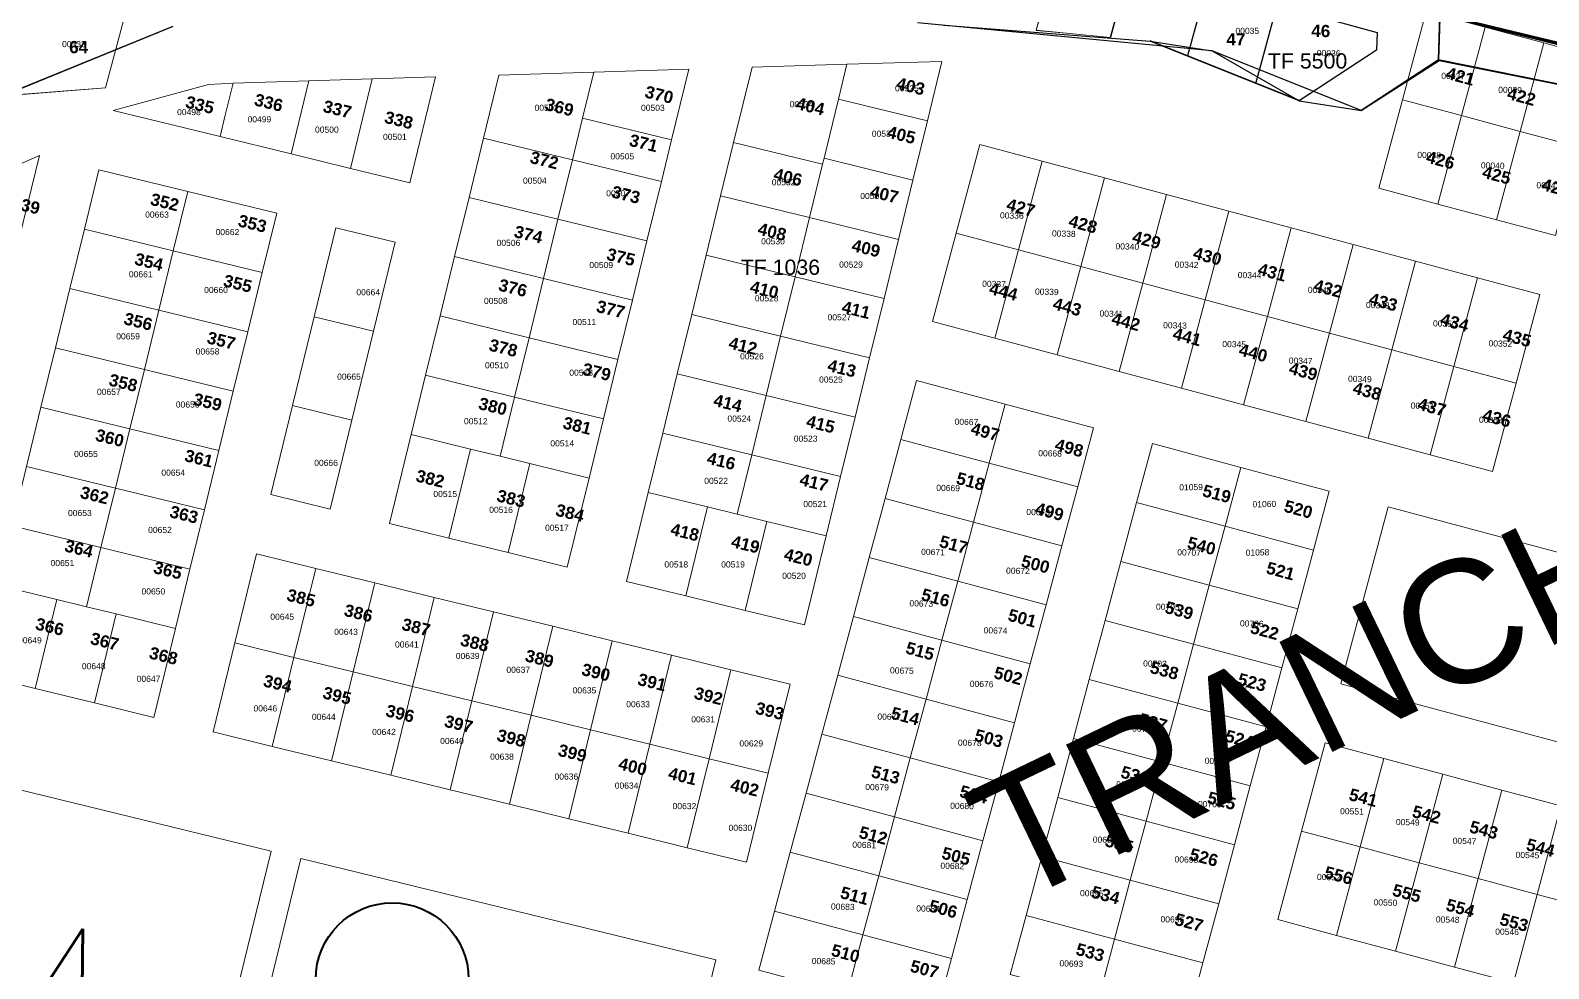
# Model space of a CAD drawing. Header units: metres. Extents: x 251686 to 255059, y 1627526 to 1631912.
# Drawn here: x 254041.6 to 254290.4, y 1630645.7 to 1630799.4 of the extents above; entities that cross this region are included whole.
import ezdxf
from ezdxf.enums import TextEntityAlignment as Align

# ---------------------------------------------------------------- set-up
doc = ezdxf.new("R2010")
doc.units = ezdxf.units.M
doc.header["$MEASUREMENT"] = 0
for name, color, linetype, lineweight in [('ASSIETTE IMMAT', 7, 'Continuous', 0), ('Cotation Surface1', 1, 'Continuous', 0), ('LimiteTF', 4, 'Continuous', 13), ('Numero_TF', 7, 'Continuous', 0), ('Traitement', 7, 'Continuous', 0)]:
    doc.layers.add(name, color=color, linetype=linetype, lineweight=lineweight)
for name, color, linetype in [('limites_parcelles', 7, 'Continuous'), ('limites_sections', 7, 'Continuous'), ('limites_tf', 7, 'Continuous'), ('numero_lot', 7, 'Continuous'), ('numero_parcelle', 7, 'Continuous')]:
    doc.layers.add(name, color=color, linetype=linetype)
doc.styles.add('Style-Arial', font='arial.ttf')
doc.styles.add('Style-txt', font='txt.shx')
doc.styles.add('style1', font='')
doc.styles.get('style1').set_extended_font_data('Times New Roman', bold=True)

# ---------------------------------------------------------------- blocks, each defined once
blk = doc.blocks.new('*U83')
at = {"layer": 'LimiteTF', "color": 5, "linetype": 'Continuous', "lineweight": 30}
for p, q in [((172.679994, 77.899996, 0.00005), (167.209994, -100.580004, 0.00005)), ((130.099994, -99.110004, 0.00005), (81.809994, -94.510004, 0.00005)), ((-40.170006, -95.130004, 0.00005), (-68.200006, -106.530004, 0.00005)), ((154.519994, -108.870004, 0.00005), (130.099994, -99.110004, 0.00005)), ((167.209994, -100.580004, 0.00005), (154.519994, -108.870004, 0.00005))]:
    blk.add_line(p, q, dxfattribs=at)

msp = doc.modelspace()

# ---------------------------------------------------------------- linework, layer by layer
at = {"layer": 'ASSIETTE IMMAT', "color": 2, "linetype": 'Continuous', "lineweight": 30, "elevation": 0.000046, "flags": 128}
msp.add_lwpolyline([(254483.023, 1630869.4867), (254395.3871, 1630569.1026), (254394.763631, 1630566.741004), (254382.800449, 1630626.430146), (254377.214928, 1630714.463679), (254399.218938, 1630756.614854), (254364.100841, 1630778.874996), (254312.248292, 1630786.520125), (254272.353104, 1630794.592518), (254277.823104, 1630973.072518)], dxfattribs=at)
at = {"layer": 'Cotation Surface1', "color": 1, "linetype": 'Continuous', "lineweight": 40}
msp.add_circle((254100.896712, 1630643.984476), 12.526687, dxfattribs=at)
at = {"layer": 'limites_parcelles', "color": 7, "linetype": 'Continuous', "lineweight": 0}
for p, q in [((254242.415643, 1630790.704164), (254225.082048, 1630797.627302)), ((254249.515352, 1630787.863436), (254242.415643, 1630790.704164))]:
    msp.add_line(p, q, dxfattribs=at)
at = {"layer": 'limites_parcelles', "lineweight": 0, "flags": 128}
for points in [[(254211.946405, 1630798.879933), (254206.436718, 1630799.407833), (254210.177948, 1630813.197466), (254221.757626, 1630810.05628), (254218.554436, 1630798.249783), (254218.554436, 1630798.249783), (254211.946405, 1630798.879933)], [(254034.061191, 1630793.279518), (254037.584704, 1630806.268421), (254047.235584, 1630803.649163), (254056.886465, 1630801.029905), (254056.886465, 1630801.029905), (254053.899476, 1630790.018821), (254036.917784, 1630788.659863), (254034.061191, 1630793.279518)], [(254245.886956, 1630803.513808), (254242.411999, 1630790.705619), (254236.38089, 1630793.114479), (254231.19602, 1630795.187345), (254231.19602, 1630795.187345), (254234.307277, 1630806.654994), (254245.886956, 1630803.513808)], [(254279.967843, 1630799.93822), (254289.627, 1630797.351), (254289.627, 1630797.351), (254285.74617, 1630782.862266), (254276.087014, 1630785.449486), (254279.967843, 1630799.93822)], [(254299.286156, 1630794.763781), (254289.627, 1630797.351), (254289.627, 1630797.351), (254285.74617, 1630782.862266), (254295.405326, 1630780.275046), (254295.405326, 1630780.275046), (254299.286156, 1630794.763781)], [(254118.371885, 1630792.097182), (254133.928531, 1630792.574777), (254133.928531, 1630792.574777), (254132.084993, 1630785.019662), (254130.425597, 1630778.219191), (254115.853159, 1630781.775039), (254115.853159, 1630781.775039), (254118.371885, 1630792.097182)], [(254149.485177, 1630793.052372), (254146.65743, 1630781.463814), (254132.084993, 1630785.019662), (254133.928531, 1630792.574777), (254133.928531, 1630792.574777), (254149.485177, 1630793.052372)], [(254190.969565, 1630794.325958), (254175.412919, 1630793.848364), (254175.412919, 1630793.848364), (254174.026562, 1630788.166848), (254188.599, 1630784.611), (254188.599, 1630784.611), (254190.969565, 1630794.325958)], [(254074.813276, 1630790.759916), (254073.533171, 1630785.513839), (254072.679768, 1630782.016454), (254072.679768, 1630782.016454), (254055.192843, 1630786.283472), (254070.818167, 1630790.562177), (254074.813276, 1630790.759916)], [(254074.813276, 1630790.759916), (254087.258594, 1630791.141992), (254087.258594, 1630791.141992), (254084.337718, 1630779.171776), (254072.679768, 1630782.016454), (254072.679768, 1630782.016454), (254073.533171, 1630785.513839), (254074.813276, 1630790.759916)], [(254188.599, 1630784.611), (254186.228435, 1630774.896041), (254171.655997, 1630778.451889), (254171.655997, 1630778.451889), (254174.026562, 1630788.166848), (254188.599, 1630784.611)], [(254262.547028, 1630773.547972), (254266.427858, 1630788.036706), (254276.087014, 1630785.449486), (254272.206185, 1630770.960752), (254272.206185, 1630770.960752), (254262.547028, 1630773.547972)], [(254144.998035, 1630774.663343), (254130.425597, 1630778.219191), (254132.084993, 1630785.019662), (254132.084993, 1630785.019662), (254146.65743, 1630781.463814), (254144.998035, 1630774.663343)], [(254171.41894, 1630777.480393), (254169.285432, 1630768.736931), (254154.712994, 1630772.292778), (254154.712994, 1630772.292778), (254156.846503, 1630781.036241), (254156.846503, 1630781.036241), (254171.41894, 1630777.480393)], [(254203.533171, 1630763.474556), (254193.294465, 1630766.217008), (254193.294465, 1630766.217008), (254197.175295, 1630780.705743), (254207.414, 1630777.963291), (254207.414, 1630777.963291), (254203.533171, 1630763.474556)], [(254186.228435, 1630774.896041), (254183.857869, 1630765.181083), (254183.857869, 1630765.181083), (254169.285432, 1630768.736931), (254171.41894, 1630777.480393), (254171.655997, 1630778.451889), (254171.655997, 1630778.451889), (254186.228435, 1630774.896041)], [(254217.60441, 1630775.233773), (254213.72358, 1630760.745039), (254203.533171, 1630763.474556), (254207.414, 1630777.963291), (254207.414, 1630777.963291), (254217.60441, 1630775.233773)], [(254227.79482, 1630772.504257), (254223.91399, 1630758.015523), (254213.72358, 1630760.745039), (254217.60441, 1630775.233773), (254217.60441, 1630775.233773), (254227.79482, 1630772.504257)], [(254152.342428, 1630762.577819), (254154.712994, 1630772.292778), (254154.712994, 1630772.292778), (254169.285432, 1630768.736931), (254166.914866, 1630759.021971), (254152.342428, 1630762.577819)], [(254183.857869, 1630765.181083), (254181.487304, 1630755.466123), (254181.487304, 1630755.466123), (254166.914866, 1630759.021971), (254169.285432, 1630768.736931), (254183.857869, 1630765.181083)], [(254097.841222, 1630750.143249), (254088.126264, 1630752.513814), (254088.126264, 1630752.513814), (254091.682112, 1630767.086252), (254101.39707, 1630764.715687), (254097.841222, 1630750.143249)], [(254258.366048, 1630764.315707), (254254.485219, 1630749.826972), (254244.294809, 1630752.55649), (254248.175639, 1630767.045224), (254248.175639, 1630767.045224), (254258.366048, 1630764.315707)], [(254079.596588, 1630759.741858), (254065.02415, 1630763.297706), (254062.653584, 1630753.582748), (254077.226022, 1630750.0269), (254077.226022, 1630750.0269), (254079.596588, 1630759.741858)], [(254278.746867, 1630758.856673), (254274.866038, 1630744.367939), (254264.675629, 1630747.097456), (254268.556458, 1630761.58619), (254268.556458, 1630761.58619), (254278.746867, 1630758.856673)], [(254181.487304, 1630755.466123), (254179.116739, 1630745.751165), (254179.116739, 1630745.751165), (254164.544301, 1630749.307013), (254166.914866, 1630759.021971), (254181.487304, 1630755.466123)], [(254220.03316, 1630743.526789), (254223.91399, 1630758.015523), (254234.104399, 1630755.286006), (254230.22357, 1630740.797272), (254230.22357, 1630740.797272), (254220.03316, 1630743.526789)], [(254288.937278, 1630756.127157), (254278.746867, 1630758.856673), (254278.746867, 1630758.856673), (254274.866038, 1630744.367939), (254285.056448, 1630741.638423), (254285.056448, 1630741.638423), (254288.937278, 1630756.127157)], [(254045.710581, 1630747.423637), (254048.081147, 1630757.138595), (254048.081147, 1630757.138595), (254062.653584, 1630753.582748), (254060.28302, 1630743.867789), (254045.710581, 1630747.423637)], [(254088.126264, 1630752.513814), (254097.841222, 1630750.143249), (254097.841222, 1630750.143249), (254094.285374, 1630735.570811), (254084.570416, 1630737.941376), (254088.126264, 1630752.513814)], [(254164.544301, 1630749.307013), (254162.173736, 1630739.592054), (254147.601298, 1630743.147902), (254147.601298, 1630743.147902), (254149.971863, 1630752.862861), (254164.544301, 1630749.307013)], [(254250.604389, 1630735.338238), (254260.794799, 1630732.608722), (254260.794799, 1630732.608722), (254264.675629, 1630747.097456), (254254.485219, 1630749.826972), (254250.604389, 1630735.338238)], [(254043.340017, 1630737.708678), (254045.710581, 1630747.423637), (254045.710581, 1630747.423637), (254060.28302, 1630743.867789), (254057.912455, 1630734.152831), (254043.340017, 1630737.708678)], [(254135.515774, 1630735.803509), (254120.943337, 1630739.359356), (254123.313902, 1630749.074315), (254137.88634, 1630745.518467), (254137.88634, 1630745.518467), (254135.515774, 1630735.803509)], [(254179.116739, 1630745.751165), (254164.544301, 1630749.307013), (254162.173736, 1630739.592054), (254176.746174, 1630736.036207), (254176.746174, 1630736.036207), (254179.116739, 1630745.751165)], [(254118.572771, 1630729.644398), (254113.715292, 1630730.829681), (254104.000333, 1630733.200246), (254104.000333, 1630733.200246), (254106.370899, 1630742.915204), (254120.943337, 1630739.359356), (254118.572771, 1630729.644398)], [(254162.173736, 1630739.592054), (254159.803171, 1630729.877096), (254145.230733, 1630733.432944), (254147.601298, 1630743.147902), (254147.601298, 1630743.147902), (254162.173736, 1630739.592054)], [(254270.985209, 1630729.879205), (254274.866038, 1630744.367939), (254285.056448, 1630741.638423), (254285.056448, 1630741.638423), (254281.175618, 1630727.149689), (254270.985209, 1630729.879205)], [(254123.430251, 1630728.459115), (254133.145209, 1630726.08855), (254133.145209, 1630726.08855), (254135.515774, 1630735.803509), (254120.943337, 1630739.359356), (254118.572771, 1630729.644398), (254123.430251, 1630728.459115)], [(254142.860168, 1630723.717985), (254145.230733, 1630733.432944), (254159.803171, 1630729.877096), (254157.432606, 1630720.162138), (254157.432606, 1630720.162138), (254152.575126, 1630721.347419), (254142.860168, 1630723.717985)], [(254118.572771, 1630729.644398), (254123.430251, 1630728.459115), (254119.874403, 1630713.886678), (254110.159445, 1630716.257243), (254113.715292, 1630730.829681), (254118.572771, 1630729.644398)], [(254174.375609, 1630726.321248), (254172.005044, 1630716.60629), (254172.005044, 1630716.60629), (254162.290085, 1630718.976855), (254157.432606, 1630720.162138), (254157.432606, 1630720.162138), (254159.803171, 1630729.877096), (254174.375609, 1630726.321248)], [(254038.598886, 1630718.278761), (254040.969452, 1630727.993719), (254040.969452, 1630727.993719), (254055.54189, 1630724.437871), (254053.171324, 1630714.722913), (254038.598886, 1630718.278761)], [(254129.589361, 1630711.516112), (254119.874403, 1630713.886678), (254123.430251, 1630728.459115), (254133.145209, 1630726.08855), (254133.145209, 1630726.08855), (254129.589361, 1630711.516112)], [(254070.114327, 1630720.882024), (254055.54189, 1630724.437871), (254053.171324, 1630714.722913), (254067.743762, 1630711.167065), (254067.743762, 1630711.167065), (254070.114327, 1630720.882024)], [(254179.064757, 1630713.091651), (254181.651977, 1630722.750807), (254181.651977, 1630722.750807), (254196.140711, 1630718.869977), (254193.553491, 1630709.210821), (254179.064757, 1630713.091651)], [(254158.734238, 1630704.404417), (254149.019278, 1630706.774982), (254152.575126, 1630721.347419), (254157.432606, 1630720.162138), (254162.290085, 1630718.976855), (254158.734238, 1630704.404417)], [(254222.87582, 1630722.061084), (254237.364555, 1630718.180254), (254234.777336, 1630708.521099), (254220.288602, 1630712.401928), (254220.288602, 1630712.401928), (254222.87582, 1630722.061084)], [(254036.228321, 1630708.563802), (254038.598886, 1630718.278761), (254053.171324, 1630714.722913), (254050.800759, 1630705.007954), (254045.943279, 1630706.193237), (254036.228321, 1630708.563802)], [(254168.449196, 1630702.033852), (254158.734238, 1630704.404417), (254162.290085, 1630718.976855), (254162.290085, 1630718.976855), (254172.005044, 1630716.60629), (254172.005044, 1630716.60629), (254168.449196, 1630702.033852)], [(254196.140711, 1630718.869977), (254210.629445, 1630714.989147), (254208.042225, 1630705.329992), (254208.042225, 1630705.329992), (254193.553491, 1630709.210821), (254196.140711, 1630718.869977)], [(254067.743762, 1630711.167065), (254053.171324, 1630714.722913), (254050.800759, 1630705.007954), (254055.658238, 1630703.822671), (254065.373197, 1630701.452107), (254065.373197, 1630701.452107), (254067.743762, 1630711.167065)], [(254078.644003, 1630713.65398), (254088.358962, 1630711.283414), (254088.358962, 1630711.283414), (254084.803114, 1630696.710977), (254075.088156, 1630699.081542), (254075.088156, 1630699.081542), (254078.644003, 1630713.65398)], [(254176.477537, 1630703.432494), (254179.064757, 1630713.091651), (254179.064757, 1630713.091651), (254193.553491, 1630709.210821), (254190.966271, 1630699.551665), (254176.477537, 1630703.432494)], [(254205.455005, 1630695.670836), (254190.966271, 1630699.551665), (254193.553491, 1630709.210821), (254208.042225, 1630705.329992), (254208.042225, 1630705.329992), (254205.455005, 1630695.670836)], [(254246.67885, 1630694.981114), (254232.190116, 1630698.861942), (254234.777336, 1630708.521099), (254249.266069, 1630704.640269), (254249.266069, 1630704.640269), (254246.67885, 1630694.981114)], [(254052.10239, 1630689.250234), (254042.387432, 1630691.620799), (254042.387432, 1630691.620799), (254045.943279, 1630706.193237), (254050.800759, 1630705.007954), (254055.658238, 1630703.822671), (254052.10239, 1630689.250234)], [(254061.817349, 1630686.879668), (254052.10239, 1630689.250234), (254055.658238, 1630703.822671), (254065.373197, 1630701.452107), (254065.373197, 1630701.452107), (254061.817349, 1630686.879668)], [(254176.477537, 1630703.432494), (254190.966271, 1630699.551665), (254188.379052, 1630689.892509), (254173.890318, 1630693.773339), (254173.890318, 1630693.773339), (254176.477537, 1630703.432494)], [(254071.532308, 1630684.509104), (254075.088156, 1630699.081542), (254075.088156, 1630699.081542), (254084.803114, 1630696.710977), (254081.247266, 1630682.138539), (254071.532308, 1630684.509104)], [(254202.867787, 1630686.011679), (254188.379052, 1630689.892509), (254190.966271, 1630699.551665), (254205.455005, 1630695.670836), (254205.455005, 1630695.670836), (254202.867787, 1630686.011679)], [(254244.09163, 1630685.321957), (254229.602896, 1630689.202787), (254232.190116, 1630698.861942), (254246.67885, 1630694.981114), (254246.67885, 1630694.981114), (254244.09163, 1630685.321957)], [(254173.890318, 1630693.773339), (254188.379052, 1630689.892509), (254185.791833, 1630680.233353), (254171.303098, 1630684.114182), (254171.303098, 1630684.114182), (254173.890318, 1630693.773339)], [(254215.114162, 1630693.083616), (254229.602896, 1630689.202787), (254227.015676, 1630679.543631), (254212.526942, 1630683.42446), (254212.526942, 1630683.42446), (254215.114162, 1630693.083616)], [(254081.048853, 1630664.967002), (254069.67014, 1630618.3352), (254021.095347, 1630630.188026), (253972.520554, 1630642.040851), (253972.520554, 1630642.040851), (253983.899267, 1630688.672653), (254081.048853, 1630664.967002)], [(254129.822059, 1630670.285713), (254120.107101, 1630672.656277), (254120.107101, 1630672.656277), (254123.662949, 1630687.228716), (254133.377907, 1630684.858151), (254129.822059, 1630670.285713)], [(254139.537018, 1630667.915148), (254129.822059, 1630670.285713), (254129.822059, 1630670.285713), (254133.377907, 1630684.858151), (254143.092866, 1630682.487586), (254139.537018, 1630667.915148)], [(254227.015676, 1630679.543631), (254224.428456, 1630669.884474), (254209.939723, 1630673.765304), (254209.939723, 1630673.765304), (254212.526942, 1630683.42446), (254212.526942, 1630683.42446), (254227.015676, 1630679.543631)], [(254253.750787, 1630682.734737), (254263.409942, 1630680.147517), (254263.409942, 1630680.147517), (254259.529113, 1630665.658783), (254249.869957, 1630668.246003), (254253.750787, 1630682.734737)], [(254158.966936, 1630663.174017), (254149.251976, 1630665.544583), (254149.251976, 1630665.544583), (254152.807824, 1630680.11702), (254162.522783, 1630677.746455), (254158.966936, 1630663.174017)], [(254269.188269, 1630663.071564), (254259.529113, 1630665.658783), (254263.409942, 1630680.147517), (254263.409942, 1630680.147517), (254273.069098, 1630677.560299), (254273.069098, 1630677.560299), (254269.188269, 1630663.071564)], [(254282.728255, 1630674.973079), (254292.38741, 1630672.385859), (254292.38741, 1630672.385859), (254288.506582, 1630657.897125), (254278.847425, 1630660.484345), (254282.728255, 1630674.973079)], [(254180.617393, 1630660.915041), (254183.204613, 1630670.574197), (254197.693347, 1630666.693367), (254195.106127, 1630657.034211), (254195.106127, 1630657.034211), (254180.617393, 1630660.915041)], [(254288.506582, 1630657.897125), (254292.38741, 1630672.385859), (254292.38741, 1630672.385859), (254302.046567, 1630669.798639), (254302.046567, 1630669.798639), (254298.165737, 1630655.309905), (254288.506582, 1630657.897125)], [(254236.329972, 1630656.344489), (254221.841237, 1630660.225319), (254224.428456, 1630669.884474), (254238.91719, 1630666.003645), (254238.91719, 1630666.003645), (254236.329972, 1630656.344489)], [(254207.352503, 1630664.106147), (254221.841237, 1630660.225319), (254219.254018, 1630650.566162), (254204.765283, 1630654.446992), (254204.765283, 1630654.446992), (254207.352503, 1630664.106147)], [(254195.106127, 1630657.034211), (254180.617393, 1630660.915041), (254178.030174, 1630651.255884), (254192.518908, 1630647.375055), (254192.518908, 1630647.375055), (254195.106127, 1630657.034211)], [(254233.742752, 1630646.685332), (254219.254018, 1630650.566162), (254221.841237, 1630660.225319), (254236.329972, 1630656.344489), (254236.329972, 1630656.344489), (254233.742752, 1630646.685332)], [(254160.95422, 1630645.477558), (254163.54144, 1630655.136714), (254163.54144, 1630655.136714), (254178.030174, 1630651.255884), (254175.442954, 1630641.596729), (254160.95422, 1630645.477558)], [(254219.254018, 1630650.566162), (254216.666798, 1630640.907006), (254202.178064, 1630644.787836), (254202.178064, 1630644.787836), (254204.765283, 1630654.446992), (254204.765283, 1630654.446992), (254219.254018, 1630650.566162)]]:
    msp.add_lwpolyline(points, close=True, dxfattribs=at)
at = {"layer": 'limites_parcelles', "color": 7, "linetype": 'Continuous', "lineweight": 0, "ltscale": 10, "flags": 128}
for points in [[(254206.440762, 1630799.417849), (254211.950687, 1630798.890496), (254218.561044, 1630798.260808), (254218.561551, 1630798.26076), (254221.760762, 1630810.067849), (254210.180762, 1630813.207849), (254206.440762, 1630799.417849)], [(254037.588068, 1630806.260088), (254034.054024, 1630793.227081), (254036.884841, 1630788.648408), (254053.904505, 1630790.012159), (254056.890365, 1630801.02355), (254056.888613, 1630801.024025), (254047.239216, 1630803.641819), (254037.588068, 1630806.260088)], [(254231.200679, 1630795.19988), (254231.199991, 1630795.198157), (254242.420762, 1630790.717849), (254245.890762, 1630803.527849), (254234.310762, 1630806.667849), (254231.200679, 1630795.19988)]]:
    msp.add_lwpolyline(points, close=True, dxfattribs=at)
at = {"layer": 'limites_parcelles', "lineweight": 0, "flags": 128}
for points in [[(254175.412919, 1630793.848364), (254159.856273, 1630793.370769), (254156.846503, 1630781.036241), (254156.846503, 1630781.036241), (254171.41894, 1630777.480393), (254171.41894, 1630777.480393), (254171.655997, 1630778.451889), (254171.655997, 1630778.451889), (254174.026562, 1630788.166848), (254175.412919, 1630793.848364)], [(254087.258594, 1630791.141992), (254097.62969, 1630791.460389), (254094.052676, 1630776.80121), (254084.337718, 1630779.171776), (254087.258594, 1630791.141992)], [(254272.206185, 1630770.960752), (254281.865341, 1630768.373532), (254281.865341, 1630768.373532), (254285.74617, 1630782.862266), (254276.087014, 1630785.449486), (254272.206185, 1630770.960752)], [(254281.865341, 1630768.373532), (254285.74617, 1630782.862266), (254295.405326, 1630780.275046), (254295.405326, 1630780.275046), (254291.524496, 1630765.786312), (254281.865341, 1630768.373532)], [(254230.22357, 1630740.797272), (254234.104399, 1630755.286006), (254244.294809, 1630752.55649), (254240.41398, 1630738.067755), (254230.22357, 1630740.797272)], [(254260.794799, 1630732.608722), (254264.675629, 1630747.097456), (254274.866038, 1630744.367939), (254270.985209, 1630729.879205), (254260.794799, 1630732.608722)], [(254088.358962, 1630711.283414), (254098.07392, 1630708.912849), (254098.07392, 1630708.912849), (254094.518072, 1630694.340411), (254084.803114, 1630696.710977), (254088.358962, 1630711.283414)], [(254098.07392, 1630708.912849), (254107.788879, 1630706.542284), (254107.788879, 1630706.542284), (254104.233031, 1630691.969846), (254094.518072, 1630694.340411), (254098.07392, 1630708.912849)], [(254107.788879, 1630706.542284), (254117.503838, 1630704.171718), (254117.503838, 1630704.171718), (254113.94799, 1630689.599281), (254104.233031, 1630691.969846), (254107.788879, 1630706.542284)], [(254117.503838, 1630704.171718), (254127.218797, 1630701.801154), (254123.662949, 1630687.228716), (254113.94799, 1630689.599281), (254117.503838, 1630704.171718)], [(254090.962225, 1630679.767973), (254081.247266, 1630682.138539), (254084.803114, 1630696.710977), (254094.518072, 1630694.340411), (254090.962225, 1630679.767973)], [(254100.677183, 1630677.397408), (254090.962225, 1630679.767973), (254090.962225, 1630679.767973), (254094.518072, 1630694.340411), (254104.233031, 1630691.969846), (254100.677183, 1630677.397408)], [(254110.392143, 1630675.026843), (254100.677183, 1630677.397408), (254100.677183, 1630677.397408), (254104.233031, 1630691.969846), (254113.94799, 1630689.599281), (254110.392143, 1630675.026843)], [(254120.107101, 1630672.656277), (254110.392143, 1630675.026843), (254110.392143, 1630675.026843), (254113.94799, 1630689.599281), (254123.662949, 1630687.228716), (254120.107101, 1630672.656277)], [(254273.069098, 1630677.560299), (254282.728255, 1630674.973079), (254282.728255, 1630674.973079), (254278.847425, 1630660.484345), (254269.188269, 1630663.071564), (254273.069098, 1630677.560299)], [(254054.378014, 1630534.572994), (254085.906468, 1630663.781686), (254153.911043, 1630647.187763), (254122.382588, 1630517.979071)]]:
    msp.add_lwpolyline(points, dxfattribs=at)
at = {"layer": 'limites_parcelles', "color": 7, "lineweight": 0, "flags": 128}
msp.add_lwpolyline([(254032.672473, 1630693.991364), (254036.228321, 1630708.563802), (254036.228321, 1630708.563802), (254045.943279, 1630706.193237), (254042.387432, 1630691.620799), (254042.387432, 1630691.620799), (254032.672473, 1630693.991364)], close=True, dxfattribs=at)
at = {"layer": 'limites_parcelles', "lineweight": 0}
for points in [[(254279.967843, 1630799.93822), (254276.087014, 1630785.449486), (254266.427858, 1630788.036706), (254270.308688, 1630802.52544)], [(254103.767636, 1630774.430645), (254094.052676, 1630776.80121), (254097.62969, 1630791.460389), (254108.000788, 1630791.778785)], [(254115.853159, 1630781.775039), (254130.425597, 1630778.219191), (254128.055032, 1630768.504233), (254113.482594, 1630772.06008)], [(254142.62747, 1630764.948385), (254128.055032, 1630768.504233), (254130.425597, 1630778.219191), (254144.998035, 1630774.663343)], [(254052.822277, 1630776.568512), (254067.394715, 1630773.012664), (254065.02415, 1630763.297706), (254050.451712, 1630766.853554)], [(254081.967153, 1630769.456817), (254079.596588, 1630759.741858), (254065.02415, 1630763.297706), (254067.394715, 1630773.012664)], [(254237.985229, 1630769.77474), (254234.104399, 1630755.286006), (254223.91399, 1630758.015523), (254227.79482, 1630772.504257)], [(254111.112028, 1630762.345121), (254113.482594, 1630772.06008), (254128.055032, 1630768.504233), (254125.684467, 1630758.789274)], [(254248.175639, 1630767.045224), (254244.294809, 1630752.55649), (254234.104399, 1630755.286006), (254237.985229, 1630769.77474)], [(254140.256905, 1630755.233426), (254125.684467, 1630758.789274), (254128.055032, 1630768.504233), (254142.62747, 1630764.948385)], [(254048.081147, 1630757.138595), (254050.451712, 1630766.853554), (254065.02415, 1630763.297706), (254062.653584, 1630753.582748)], [(254193.294465, 1630766.217008), (254203.533171, 1630763.474556), (254199.652341, 1630748.985822), (254189.413635, 1630751.728274)], [(254108.741464, 1630752.630163), (254111.112028, 1630762.345121), (254125.684467, 1630758.789274), (254123.313902, 1630749.074315)], [(254166.914866, 1630759.021971), (254164.544301, 1630749.307013), (254149.971863, 1630752.862861), (254152.342428, 1630762.577819)], [(254199.652341, 1630748.985822), (254203.533171, 1630763.474556), (254213.72358, 1630760.745039), (254209.84275, 1630746.256305)], [(254268.556458, 1630761.58619), (254264.675629, 1630747.097456), (254254.485219, 1630749.826972), (254258.366048, 1630764.315707)], [(254209.84275, 1630746.256305), (254213.72358, 1630760.745039), (254223.91399, 1630758.015523), (254220.03316, 1630743.526789)], [(254137.88634, 1630745.518467), (254123.313902, 1630749.074315), (254125.684467, 1630758.789274), (254140.256905, 1630755.233426)], [(254077.226022, 1630750.0269), (254074.855458, 1630740.311941), (254060.28302, 1630743.867789), (254062.653584, 1630753.582748)], [(254108.741464, 1630752.630163), (254123.313902, 1630749.074315), (254120.943337, 1630739.359356), (254106.370899, 1630742.915204)], [(254240.41398, 1630738.067755), (254244.294809, 1630752.55649), (254254.485219, 1630749.826972), (254250.604389, 1630735.338238)], [(254074.855458, 1630740.311941), (254072.484893, 1630730.596983), (254057.912455, 1630734.152831), (254060.28302, 1630743.867789)], [(254186.826416, 1630742.069119), (254201.31515, 1630738.188289), (254198.727931, 1630728.529134), (254184.239197, 1630732.409962)], [(254040.969452, 1630727.993719), (254043.340017, 1630737.708678), (254057.912455, 1630734.152831), (254055.54189, 1630724.437871)], [(254084.570416, 1630737.941376), (254094.285374, 1630735.570811), (254090.729527, 1630720.998372), (254081.014568, 1630723.368938)], [(254176.746174, 1630736.036207), (254174.375609, 1630726.321248), (254159.803171, 1630729.877096), (254162.173736, 1630739.592054)], [(254213.216665, 1630724.648304), (254198.727931, 1630728.529134), (254201.31515, 1630738.188289), (254215.803884, 1630734.30746)], [(254072.484893, 1630730.596983), (254070.114327, 1630720.882024), (254055.54189, 1630724.437871), (254057.912455, 1630734.152831)], [(254104.000333, 1630733.200246), (254113.715292, 1630730.829681), (254110.159445, 1630716.257243), (254100.444486, 1630718.627808)], [(254181.651977, 1630722.750807), (254184.239197, 1630732.409962), (254198.727931, 1630728.529134), (254196.140711, 1630718.869977)], [(254225.46304, 1630731.72024), (254239.951774, 1630727.839411), (254237.364555, 1630718.180254), (254222.87582, 1630722.061084)], [(254210.629445, 1630714.989147), (254196.140711, 1630718.869977), (254198.727931, 1630728.529134), (254213.216665, 1630724.648304)], [(254251.853289, 1630714.299425), (254237.364555, 1630718.180254), (254239.951774, 1630727.839411), (254254.440509, 1630723.958581)], [(254139.30432, 1630709.145547), (254142.860168, 1630723.717985), (254152.575126, 1630721.347419), (254149.019278, 1630706.774982)], [(254264.099665, 1630721.371362), (254341.372913, 1630700.673605), (254333.611254, 1630671.696137), (254256.338005, 1630692.393894)], [(254249.266069, 1630704.640269), (254234.777336, 1630708.521099), (254237.364555, 1630718.180254), (254251.853289, 1630714.299425)], [(254220.288602, 1630712.401928), (254234.777336, 1630708.521099), (254232.190116, 1630698.861942), (254217.701382, 1630702.742772)], [(254232.190116, 1630698.861942), (254229.602896, 1630689.202787), (254215.114162, 1630693.083616), (254217.701382, 1630702.742772)], [(254127.218797, 1630701.801154), (254136.933755, 1630699.430589), (254133.377907, 1630684.858151), (254123.662949, 1630687.228716)], [(254136.933755, 1630699.430589), (254146.648713, 1630697.060023), (254143.092866, 1630682.487586), (254133.377907, 1630684.858151)], [(254146.648713, 1630697.060023), (254156.363672, 1630694.689458), (254152.807824, 1630680.11702), (254143.092866, 1630682.487586)], [(254166.07863, 1630692.318893), (254162.522783, 1630677.746455), (254152.807824, 1630680.11702), (254156.363672, 1630694.689458)], [(254200.280567, 1630676.352524), (254185.791833, 1630680.233353), (254188.379052, 1630689.892509), (254202.867787, 1630686.011679)], [(254241.50441, 1630675.662801), (254227.015676, 1630679.543631), (254229.602896, 1630689.202787), (254244.09163, 1630685.321957)], [(254171.303098, 1630684.114182), (254185.791833, 1630680.233353), (254183.204613, 1630670.574197), (254168.715879, 1630674.455026)], [(254149.251976, 1630665.544583), (254139.537018, 1630667.915148), (254143.092866, 1630682.487586), (254152.807824, 1630680.11702)], [(254197.693347, 1630666.693367), (254183.204613, 1630670.574197), (254185.791833, 1630680.233353), (254200.280567, 1630676.352524)], [(254238.91719, 1630666.003645), (254224.428456, 1630669.884474), (254227.015676, 1630679.543631), (254241.50441, 1630675.662801)], [(254166.128659, 1630664.79587), (254168.715879, 1630674.455026), (254183.204613, 1630670.574197), (254180.617393, 1630660.915041)], [(254209.939723, 1630673.765304), (254224.428456, 1630669.884474), (254221.841237, 1630660.225319), (254207.352503, 1630664.106147)], [(254249.869957, 1630668.246003), (254259.529113, 1630665.658783), (254255.648283, 1630651.170049), (254245.989127, 1630653.757269)], [(254255.648283, 1630651.170049), (254259.529113, 1630665.658783), (254269.188269, 1630663.071564), (254265.30744, 1630648.58283)], [(254163.54144, 1630655.136714), (254166.128659, 1630664.79587), (254180.617393, 1630660.915041), (254178.030174, 1630651.255884)], [(254265.30744, 1630648.58283), (254269.188269, 1630663.071564), (254278.847425, 1630660.484345), (254274.966595, 1630645.99561)], [(254274.966595, 1630645.99561), (254278.847425, 1630660.484345), (254288.506582, 1630657.897125), (254284.625752, 1630643.408391)], [(254284.625752, 1630643.408391), (254288.506582, 1630657.897125), (254298.165737, 1630655.309905), (254294.284908, 1630640.821171)], [(254192.518908, 1630647.375055), (254189.931688, 1630637.715899), (254175.442954, 1630641.596729), (254178.030174, 1630651.255884)], [(254231.155532, 1630637.026177), (254216.666798, 1630640.907006), (254219.254018, 1630650.566162), (254233.742752, 1630646.685332)], [(254231.155532, 1630637.026177), (254216.666798, 1630640.907006), (254219.254018, 1630650.566162), (254233.742752, 1630646.685332)]]:
    msp.add_3dface(points, dxfattribs=at)
at = {"layer": 'limites_parcelles', "color": 7, "lineweight": 0}
msp.add_3dface([(254043.107319, 1630778.939078), (254039.077358, 1630762.423649), (254025.025241, 1630765.852531), (254034.847925, 1630775.321541)], dxfattribs=at)
at = {"layer": 'limites_sections', "color": 112, "linetype": 'Continuous', "lineweight": 40, "flags": 128}
for points in [[(254391.230315, 1631349.844579), (254616.78469, 1631295.262067), (254601.919049, 1631243.024587), (254569.5419, 1631182.2248), (254530.2512, 1631049.2714), (254527.2805, 1631037.9628), (254483.023, 1630869.4867), (254450.47436, 1630757.921759), (254242.098307, 1630809.467069), (254373.700701, 1631270.312536), (254391.230315, 1631349.844579)], [(254450.84006, 1630759.175246), (254395.3871, 1630569.1026), (254353.2541, 1630409.5098), (254348.492261, 1630392.388149), (254237.72828, 1630442.844843), (254040.038076, 1630496.898217), (253942.172035, 1630521.14592), (253859.148201, 1630539.484772), (253853.186893, 1630453.726815), (253808.243015, 1630442.914881), (253793.178897, 1630438.29059), (253774.754402, 1630423.155021), (253711.134092, 1630399.982213), (253678.015836, 1630518.052824), (253627.848348, 1630688.389303), (253621.624412, 1630712.828844), (253610.975151, 1630786.918169), (253609.69659, 1630931.397239), (253737.566314, 1630938.284849), (253928.216166, 1630961.492497), (253976.914647, 1630881.792805), (254242.098307, 1630809.467069), (254450.84006, 1630759.175246)]]:
    msp.add_lwpolyline(points, close=True, dxfattribs=at)
at = {"layer": 'limites_tf', "color": 5, "linetype": 'Continuous', "lineweight": 30}
for p, q in [((254221.7701, 1630810.111118), (254218.5701, 1630798.301118)), ((254234.3201, 1630806.711118), (254231.2101, 1630795.241118)), ((254242.420762, 1630790.717849), (254225.086457, 1630797.639212)), ((254249.520762, 1630787.877849), (254242.420762, 1630790.717849))]:
    msp.add_line(p, q, dxfattribs=at)
at = {"layer": 'limites_tf', "color": 1, "linetype": 'Continuous', "lineweight": 30}
msp.add_line((254249.5301, 1630787.921118), (254225.1101, 1630797.681118), dxfattribs=at)
at = {"layer": 'limites_tf', "color": 5, "lineweight": 30, "flags": 128}
msp.add_lwpolyline([(254242.415643, 1630790.704164), (254242.411999, 1630790.705619), (254245.886956, 1630803.513808), (254262.276501, 1630799.072129), (254262.206202, 1630796.152136), (254249.515352, 1630787.863436), (254242.415643, 1630790.704164)], close=True, dxfattribs=at)
at = {"layer": 'limites_tf', "color": 5, "linetype": 'Continuous', "lineweight": 30, "flags": 128}
for points in [[(254191.270861, 1630800.240995), (254225.082048, 1630797.627302), (254235.243104, 1630796.062518), (254249.515352, 1630787.863436), (254259.663104, 1630786.302518), (254272.43949, 1630794.458753), (254312.248292, 1630786.520125), (254327.411382, 1630784.830745), (254345.756111, 1630781.85287), (254364.100841, 1630778.874996), (254399.218938, 1630756.614854), (254377.214928, 1630714.463679), (254382.800449, 1630626.430146), (254394.763631, 1630566.741004), (254394.763631, 1630566.741004), (254353.2541, 1630409.5098), (254339.549928, 1630360.235127), (254338.412216, 1630360.922154), (254296.519262, 1630392.869296), (254192.853537, 1630451.472478), (254091.990638, 1630476.368054), (253923.42389, 1630459.487846)], [(254036.979216, 1630788.651819), (254064.910841, 1630800.053941)]]:
    msp.add_lwpolyline(points, dxfattribs=at)

# ---------------------------------------------------------------- block references
at = {"layer": 'limites_tf', "color": 5, "linetype": 'Continuous', "lineweight": 30}
msp.add_blockref('*U83', (254105.14311, 1630895.172521, -0.00005), dxfattribs=at)

# ---------------------------------------------------------------- texts
at = {"layer": 'limites_sections', "color": 3, "lineweight": 30, "style": 'Style-txt'}
msp.add_text('014', height=19.99996, rotation=359.3742, dxfattribs=at).set_placement((254030.394205, 1630642.45992), align=Align.MIDDLE_CENTER)
at = {"layer": 'numero_lot', "color": 7, "linetype": 'Continuous', "lineweight": 13, "insert": (254251.475352, 1630798.327236), "char_height": 2, "attachment_point": 7, "rotation": 358.71222568, "line_spacing_factor": 0.72, "style": 'style1'}
msp.add_mtext('\\fArial|b1|i0|c00|p39;46', dxfattribs=at)
at = {"layer": 'numero_lot', "color": 7, "linetype": 'Continuous', "lineweight": 0, "char_height": 2, "attachment_point": 7, "line_spacing_factor": 0.72, "style": 'style1'}
for s, insert in [('\\fArial|b1|i0|c00|p39;64', (254047.959177, 1630795.642372)), ('\\fArial|b1|i0|c00|p39;47', (254237.588295, 1630796.949177))]:
    msp.add_mtext(s, dxfattribs=dict(at, insert=insert))
at = {"layer": 'numero_lot', "color": 7, "lineweight": 13, "char_height": 2, "attachment_point": 7, "line_spacing_factor": 0.72, "style": 'style1'}
for s, insert, rotation in [('\\fArial|b1|i0|c00|p39;421', (254273.416635, 1630791.525085), 345.00521637), ('\\fArial|b1|i0|c00|p39;370', (254142.145817, 1630788.422642), 346.28709652), ('\\fArial|b1|i0|c00|p39;403', (254183.346413, 1630789.806189), 346.28709652), ('\\fArial|b1|i0|c00|p39;422', (254283.432755, 1630788.213938), 345.00521637), ('\\fArial|b1|i0|c00|p39;335', (254066.880554, 1630786.764636), 346.28709652), ('\\fArial|b1|i0|c00|p39;336', (254078.160404, 1630787.126662), 346.28709652), ('\\fArial|b1|i0|c00|p39;337', (254089.4061, 1630786.055517), 346.28709652), ('\\fArial|b1|i0|c00|p39;369', (254125.800629, 1630786.371815), 346.28709652), ('\\fArial|b1|i0|c00|p39;404', (254166.910227, 1630786.528064), 346.28709652), ('\\fArial|b1|i0|c00|p39;338', (254099.477698, 1630784.26694), 346.28709652), ('\\fArial|b1|i0|c00|p39;371', (254139.589157, 1630780.508252), 346.28709652), ('\\fArial|b1|i0|c00|p39;405', (254181.821554, 1630781.848278), 346.28709652), ('\\fArial|b1|i0|c00|p39;372', (254123.311884, 1630777.695702), 346.28709652), ('\\fArial|b1|i0|c00|p39;426', (254270.152709, 1630777.773915), 345.00521637), ('\\fArial|b1|i0|c00|p39;425', (254279.347679, 1630775.311029), 345.00521637), ('\\fArial|b1|i0|c00|p39;406', (254163.245569, 1630774.927292), 346.28709652), ('\\fArial|b1|i0|c00|p39;424', (254289.082139, 1630773.296691), 345.00521637), ('\\fArial|b1|i0|c00|p39;339', (254038.353947, 1630770.292422), 346.28709652), ('\\fArial|b1|i0|c00|p39;352', (254061.122442, 1630770.830669), 346.28709652), ('\\fArial|b1|i0|c00|p39;373', (254136.691857, 1630772.052233), 346.28709652), ('\\fArial|b1|i0|c00|p39;407', (254179.031374, 1630772.122463), 346.28709652), ('\\fArial|b1|i0|c00|p39;427', (254201.398515, 1630770.015913), 345.00521637), ('\\fArial|b1|i0|c00|p39;353', (254075.486499, 1630767.325668), 346.28709652), ('\\fArial|b1|i0|c00|p39;374', (254120.716887, 1630765.53782), 346.28709652), ('\\fArial|b1|i0|c00|p39;408', (254160.645882, 1630765.98215), 346.28709652), ('\\fArial|b1|i0|c00|p39;428', (254211.570206, 1630767.285533), 345.00521637), ('\\fArial|b1|i0|c00|p39;409', (254176.038153, 1630763.273348), 346.28709652), ('\\fArial|b1|i0|c00|p39;429', (254221.992821, 1630764.709137), 345.00521637), ('\\fArial|b1|i0|c00|p39;354', (254058.527689, 1630761.051323), 346.28709652), ('\\fArial|b1|i0|c00|p39;375', (254135.868012, 1630761.840765), 346.28709652), ('\\fArial|b1|i0|c00|p39;430', (254231.968869, 1630762.03116), 345.00521637), ('\\fArial|b1|i0|c00|p39;431', (254242.585646, 1630759.39688), 345.00521637), ('\\fArial|b1|i0|c00|p39;355', (254073.088507, 1630757.498311), 346.28709652), ('\\fArial|b1|i0|c00|p39;376', (254118.16515, 1630756.789229), 346.28709652), ('\\fArial|b1|i0|c00|p39;410', (254159.375601, 1630756.504371), 346.28709652), ('\\fArial|b1|i0|c00|p39;444', (254198.559122, 1630756.284067), 345.00521637), ('\\fArial|b1|i0|c00|p39;432', (254251.728273, 1630756.738574), 345.00521637), ('\\fArial|b1|i0|c00|p39;377', (254134.199273, 1630753.293209), 346.28709652), ('\\fArial|b1|i0|c00|p39;411', (254174.417809, 1630753.21533), 346.28709652), ('\\fArial|b1|i0|c00|p39;443', (254208.989069, 1630753.73509), 345.00521637), ('\\fArial|b1|i0|c00|p39;433', (254260.779944, 1630754.523509), 345.00521637), ('\\fArial|b1|i0|c00|p39;356', (254056.767953, 1630751.276475), 346.28709652), ('\\fArial|b1|i0|c00|p39;442', (254218.618842, 1630751.329914), 345.00521637), ('\\fArial|b1|i0|c00|p39;434', (254272.465867, 1630751.183978), 345.00521637), ('\\fArial|b1|i0|c00|p39;357', (254070.394247, 1630748.165592), 346.28709652), ('\\fArial|b1|i0|c00|p39;441', (254228.648703, 1630748.85284), 345.00521637), ('\\fArial|b1|i0|c00|p39;435', (254282.691359, 1630748.654504), 345.00521637), ('\\fArial|b1|i0|c00|p39;378', (254116.602197, 1630746.966363), 346.28709652), ('\\fArial|b1|i0|c00|p39;412', (254155.884851, 1630747.325096), 346.28709652), ('\\fArial|b1|i0|c00|p39;440', (254239.469935, 1630746.199058), 345.00521637), ('\\fArial|b1|i0|c00|p39;379', (254131.902124, 1630743.024748), 346.28709652), ('\\fArial|b1|i0|c00|p39;413', (254172.075852, 1630743.617612), 346.28709652), ('\\fArial|b1|i0|c00|p39;439', (254247.674454, 1630743.169589), 345.00521637), ('\\fArial|b1|i0|c00|p39;358', (254054.322002, 1630741.252574), 346.28709652), ('\\fArial|b1|i0|c00|p39;359', (254068.145069, 1630738.093676), 346.28709652), ('\\fArial|b1|i0|c00|p39;438', (254258.132733, 1630739.943567), 345.00521637), ('\\fArial|b1|i0|c00|p39;380', (254114.889074, 1630737.382543), 346.28709652), ('\\fArial|b1|i0|c00|p39;414', (254153.386007, 1630737.93885), 346.28709652), ('\\fArial|b1|i0|c00|p39;437', (254268.750978, 1630737.31477), 345.00521637), ('\\fArial|b1|i0|c00|p39;436', (254279.380016, 1630735.509082), 345.00521637), ('\\fArial|b1|i0|c00|p39;381', (254128.710796, 1630734.21813), 346.28709652), ('\\fArial|b1|i0|c00|p39;415', (254168.593178, 1630734.471432), 346.28709652), ('\\fArial|b1|i0|c00|p39;497', (254195.554081, 1630733.28342), 345.00521637), ('\\fArial|b1|i0|c00|p39;360', (254052.115849, 1630732.211405), 346.28709652), ('\\fArial|b1|i0|c00|p39;498', (254209.314789, 1630730.644786), 345.00521637), ('\\fArial|b1|i0|c00|p39;361', (254066.724639, 1630728.854938), 346.28709652), ('\\fArial|b1|i0|c00|p39;416', (254152.320583, 1630728.446144), 346.28709652), ('\\fArial|b1|i0|c00|p39;382', (254104.626773, 1630725.538815), 346.28709652), ('\\fArial|b1|i0|c00|p39;417', (254167.521013, 1630724.951149), 346.28709652), ('\\fArial|b1|i0|c00|p39;518', (254193.160258, 1630725.152821), 345.00521637), ('\\fArial|b1|i0|c00|p39;519', (254233.501173, 1630723.118421), 345.00521637), ('\\fArial|b1|i0|c00|p39;362', (254049.617016, 1630722.825156), 346.28709652), ('\\fArial|b1|i0|c00|p39;383', (254117.876426, 1630722.284352), 346.28709652), ('\\fArial|b1|i0|c00|p39;520', (254246.869138, 1630720.579107), 345.00521637), ('\\fArial|b1|i0|c00|p39;363', (254064.273754, 1630719.665236), 346.28709652), ('\\fArial|b1|i0|c00|p39;384', (254127.518051, 1630719.931681), 346.28709652), ('\\fArial|b1|i0|c00|p39;499', (254206.09699, 1630720.197007), 345.00521637), ('\\fArial|b1|i0|c00|p39;418', (254146.347591, 1630716.78388), 346.28709652), ('\\fArial|b1|i0|c00|p39;364', (254047.06529, 1630714.076563), 346.28709652), ('\\fArial|b1|i0|c00|p39;419', (254156.283253, 1630714.781801), 346.28709652), ('\\fArial|b1|i0|c00|p39;517', (254190.387545, 1630714.801142), 345.00521637), ('\\fArial|b1|i0|c00|p39;540', (254231.008851, 1630714.591262), 345.00521637), ('\\fArial|b1|i0|c00|p39;365', (254061.626108, 1630710.52355), 346.28709652), ('\\fArial|b1|i0|c00|p39;420', (254164.939692, 1630712.663684), 346.28709652), ('\\fArial|b1|i0|c00|p39;500', (254203.792427, 1630711.593126), 345.00521637), ('\\fArial|b1|i0|c00|p39;521', (254243.951667, 1630710.469759), 345.00521637), ('\\fArial|b1|i0|c00|p39;385', (254083.467428, 1630706.020132), 346.28709652), ('\\fArial|b1|i0|c00|p39;516', (254187.42868, 1630706.10411), 345.00521637), ('\\fArial|b1|i0|c00|p39;386', (254092.86432, 1630703.518928), 346.28709652), ('\\fArial|b1|i0|c00|p39;539', (254227.334985, 1630704.010841), 345.00521637), ('\\fArial|b1|i0|c00|p39;366', (254042.277833, 1630701.292014), 346.28709652), ('\\fArial|b1|i0|c00|p39;387', (254102.310529, 1630701.219784), 346.28709652), ('\\fArial|b1|i0|c00|p39;501', (254201.632632, 1630702.746905), 345.00521637), ('\\fArial|b1|i0|c00|p39;522', (254241.334515, 1630700.698854), 345.00521637), ('\\fArial|b1|i0|c00|p39;367', (254051.282548, 1630698.892349), 346.28709652), ('\\fArial|b1|i0|c00|p39;388', (254111.902849, 1630698.66505), 346.28709652), ('\\fArial|b1|i0|c00|p39;368', (254060.922827, 1630696.534163), 346.28709652), ('\\fArial|b1|i0|c00|p39;389', (254122.529661, 1630696.077825), 346.28709652), ('\\fArial|b1|i0|c00|p39;515', (254184.877601, 1630697.362696), 345.00521637), ('\\fArial|b1|i0|c00|p39;390', (254131.777752, 1630693.821181), 346.28709652), ('\\fArial|b1|i0|c00|p39;502', (254199.315797, 1630693.314434), 345.00521637), ('\\fArial|b1|i0|c00|p39;538', (254224.911995, 1630694.182049), 345.00521637), ('\\fArial|b1|i0|c00|p39;394', (254079.622131, 1630691.970278), 346.28709652), ('\\fArial|b1|i0|c00|p39;391', (254140.972949, 1630692.202192), 346.28709652), ('\\fArial|b1|i0|c00|p39;523', (254239.279395, 1630692.243471), 345.00521637), ('\\fArial|b1|i0|c00|p39;395', (254089.359676, 1630690.010704), 346.28709652), ('\\fArial|b1|i0|c00|p39;392', (254150.22104, 1630689.945548), 346.28709652), ('\\fArial|b1|i0|c00|p39;396', (254099.692449, 1630687.072882), 346.28709652), ('\\fArial|b1|i0|c00|p39;393', (254160.2562, 1630687.49685), 346.28709652), ('\\fArial|b1|i0|c00|p39;514', (254182.44235, 1630686.705315), 345.00521637), ('\\fArial|b1|i0|c00|p39;537', (254223.053987, 1630685.67975), 345.00521637), ('\\fArial|b1|i0|c00|p39;397', (254109.281192, 1630685.357864), 346.28709652), ('\\fArial|b1|i0|c00|p39;398', (254117.891018, 1630683.048718), 346.28709652), ('\\fArial|b1|i0|c00|p39;503', (254196.150342, 1630683.062075), 345.00521637), ('\\fArial|b1|i0|c00|p39;524', (254237.210557, 1630682.954013), 345.00521637), ('\\fArial|b1|i0|c00|p39;399', (254127.926177, 1630680.60002), 346.28709652), ('\\fArial|b1|i0|c00|p39;400', (254137.811188, 1630678.390363), 346.28709652), ('\\fArial|b1|i0|c00|p39;401', (254145.974586, 1630676.814899), 346.28709652), ('\\fArial|b1|i0|c00|p39;513', (254179.238292, 1630677.09161), 345.00521637), ('\\fArial|b1|i0|c00|p39;536', (254220.110176, 1630677.037653), 345.00521637), ('\\fArial|b1|i0|c00|p39;402', (254156.153635, 1630674.955838), 346.28709652), ('\\fArial|b1|i0|c00|p39;504', (254193.690218, 1630673.877419), 345.00521637), ('\\fArial|b1|i0|c00|p39;541', (254257.496065, 1630673.35817), 345.00521637), ('\\fArial|b1|i0|c00|p39;525', (254234.293075, 1630672.844669), 345.00521637), ('\\fArial|b1|i0|c00|p39;542', (254267.864867, 1630670.580871), 345.00521637), ('\\fArial|b1|i0|c00|p39;512', (254177.208045, 1630667.163497), 345.00521637), ('\\fArial|b1|i0|c00|p39;535', (254217.517895, 1630665.794014), 345.00521637), ('\\fArial|b1|i0|c00|p39;543', (254277.255469, 1630668.065584), 345.00521637), ('\\fArial|b1|i0|c00|p39;505', (254190.772748, 1630663.768076), 345.00521637), ('\\fArial|b1|i0|c00|p39;526', (254231.389335, 1630663.569401), 345.00521637), ('\\fArial|b1|i0|c00|p39;544', (254286.541396, 1630665.15946), 345.00521637), ('\\fArial|b1|i0|c00|p39;556', (254253.454518, 1630660.617774), 345.00521637), ('\\fArial|b1|i0|c00|p39;511', (254174.147276, 1630657.301976), 345.00521637), ('\\fArial|b1|i0|c00|p39;534', (254215.267144, 1630657.391031), 345.00521637), ('\\fArial|b1|i0|c00|p39;555', (254264.624815, 1630657.70165), 345.00521637), ('\\fArial|b1|i0|c00|p39;506', (254188.665286, 1630655.117278), 345.00521637), ('\\fArial|b1|i0|c00|p39;554', (254273.409554, 1630655.272787), 345.00521637), ('\\fArial|b1|i0|c00|p39;527', (254228.955552, 1630652.9175), 345.00521637), ('\\fArial|b1|i0|c00|p39;553', (254282.21325, 1630652.914704), 345.00521637), ('\\fArial|b1|i0|c00|p39;510', (254172.665342, 1630647.855311), 345.00521637), ('\\fArial|b1|i0|c00|p39;533', (254212.754677, 1630648.01096), 345.00521637), ('\\fArial|b1|i0|c00|p39;507', (254185.605984, 1630645.261236), 345.00521637)]:
    msp.add_mtext(s, dxfattribs=dict(at, insert=insert, rotation=rotation))
at = {"layer": 'numero_parcelle', "color": 5, "lineweight": 0, "style": 'Style-Arial'}
for s, rotation, p in [('00035', 359.99413, (254239.071259, 1630799.828511)), ('00333', 359.99413, (254046.798077, 1630797.661704)), ('00036', 358.71223, (254252.412001, 1630796.210331)), ('00037', 358.71223, (254272.817092, 1630792.47387)), ('00535', 359.99413, (254183.284089, 1630790.411542)), ('00039', 358.71223, (254282.141233, 1630790.19002)), ('00502', 359.99413, (254124.224036, 1630787.225782)), ('00503', 359.99413, (254141.66357, 1630787.223996)), ('00534', 359.99413, (254166.016959, 1630787.821067)), ('00498', 359.99413, (254065.646123, 1630786.523545)), ('00499', 359.99413, (254077.190134, 1630785.337337)), ('00500', 359.99413, (254088.240756, 1630783.657418)), ('00501', 359.99413, (254099.390096, 1630782.47125)), ('00533', 359.99413, (254179.484618, 1630782.980832)), ('00505', 359.99413, (254136.655364, 1630779.27496)), ('00038', 358.71223, (254268.87449, 1630779.524376)), ('00040', 358.71223, (254279.29698, 1630777.808477)), ('00504', 359.99413, (254122.323459, 1630775.301653)), ('00532', 359.99413, (254163.080281, 1630775.032963)), ('00507', 359.99413, (254135.96407, 1630773.226461)), ('00531', 359.99413, (254177.584218, 1630772.784866)), ('00042', 358.71223, (254288.40165, 1630774.541825)), ('00663', 359.99413, (254060.412147, 1630769.738308)), ('00336', 358.71223, (254200.495231, 1630769.615443)), ('00662', 359.99413, (254071.955986, 1630766.873313)), ('00506', 359.99413, (254118.005698, 1630765.105935)), ('00530', 359.99413, (254161.352603, 1630765.355428)), ('00338', 358.71223, (254209.014722, 1630766.658265)), ('00340', 358.71223, (254219.428335, 1630764.547472)), ('00661', 359.99413, (254057.747115, 1630759.962117)), ('00509', 359.99413, (254133.200168, 1630761.475237)), ('00529', 359.99413, (254174.129694, 1630761.552161)), ('00342', 358.71223, (254229.131499, 1630761.563686)), ('00344', 358.71223, (254239.45535, 1630759.850006)), ('00660', 359.99413, (254070.080327, 1630757.393298)), ('00337', 358.71223, (254197.57897, 1630758.420803)), ('00339', 358.71223, (254206.234827, 1630757.139712)), ('00346', 358.71223, (254250.947339, 1630757.41865)), ('00664', 359.99413, (254095.024742, 1630757.020421)), ('00508', 359.99413, (254115.932701, 1630755.601252)), ('00528', 359.99413, (254160.315635, 1630756.023455)), ('00348', 358.71223, (254260.464321, 1630754.932918)), ('00527', 359.99413, (254172.229454, 1630752.911542)), ('00341', 358.71223, (254216.812431, 1630753.543628)), ('00659', 359.99413, (254055.674049, 1630749.790857)), ('00511', 359.99413, (254130.436513, 1630752.14344)), ('00343', 358.71223, (254227.230482, 1630751.630282)), ('00350', 358.71223, (254271.449797, 1630751.920306)), ('00658', 359.99413, (254068.697946, 1630747.320719)), ('00345', 358.71223, (254236.931427, 1630748.547772)), ('00352', 358.71223, (254280.554467, 1630748.653654)), ('00510', 359.99413, (254116.104289, 1630745.059441)), ('00526', 359.99413, (254157.897301, 1630746.518808)), ('00347', 358.71223, (254247.824922, 1630745.833549)), ('00665', 359.99413, (254091.865956, 1630743.195442)), ('00513', 359.99413, (254129.917657, 1630743.848312)), ('00525', 359.99413, (254170.84706, 1630742.715523)), ('00349', 358.71223, (254257.528086, 1630742.849764)), ('00657', 359.99413, (254052.515748, 1630740.705982)), ('00656', 359.99413, (254065.441018, 1630738.630862)), ('00351', 358.71223, (254267.792016, 1630738.470541)), ('00512', 359.99413, (254112.649978, 1630735.900532)), ('00524', 359.99413, (254155.824232, 1630736.322859)), ('00667', 358.71223, (254193.062636, 1630735.819311)), ('00353', 358.71223, (254278.990307, 1630736.144561)), ('00514', 359.99413, (254126.808435, 1630732.26994)), ('00523', 359.99413, (254166.702021, 1630733.038235)), ('00655', 359.99413, (254048.76533, 1630730.534893)), ('00668', 358.71223, (254206.763412, 1630730.671414)), ('00654', 359.99413, (254063.071847, 1630727.472111)), ('00666', 359.99413, (254088.115133, 1630729.074268)), ('00522', 359.99413, (254152.024477, 1630726.127088)), ('00669', 358.71223, (254190.056058, 1630724.997103)), ('01059', 1.13223, (254229.848849, 1630725.051304)), ('00515', 359.99413, (254107.641365, 1630723.976722)), ('00521', 359.99413, (254168.254941, 1630722.323467)), ('01060', 1.13223, (254241.850471, 1630722.281323)), ('00653', 359.99413, (254047.77766, 1630720.857283)), ('00516', 359.99413, (254116.792538, 1630721.38354)), ('00670', 358.71223, (254204.819734, 1630721.03529)), ('00652', 359.99413, (254060.900195, 1630718.090878)), ('00517', 359.99413, (254125.943676, 1630718.444726)), ('00651', 359.99413, (254044.915454, 1630712.661147)), ('00518', 359.99413, (254145.496904, 1630712.436475)), ('00519', 359.99413, (254154.799868, 1630712.435522)), ('00671', 358.71223, (254187.575103, 1630714.508786)), ('00707', 358.71223, (254229.540939, 1630714.42968)), ('01058', 1.13223, (254240.732779, 1630714.361372)), ('00520', 359.99413, (254164.800364, 1630710.572314)), ('00672', 358.71223, (254201.495103, 1630711.430208)), ('00650', 359.99413, (254059.813817, 1630708.018269)), ('00673', 358.71223, (254185.658611, 1630706.082028)), ('00705', 358.71223, (254226.059225, 1630705.519546)), ('00645', 359.99413, (254080.928301, 1630703.868515)), ('00706', 358.71223, (254239.814372, 1630702.790381)), ('00649', 359.99413, (254039.586098, 1630700.021416)), ('00643', 359.99413, (254091.386835, 1630701.398639)), ('00674', 358.71223, (254197.821351, 1630701.660121)), ('00641', 359.99413, (254101.352071, 1630699.323823)), ('00639', 359.99413, (254111.317326, 1630697.446511)), ('00648', 359.99413, (254050.04445, 1630695.774002)), ('00637', 359.99413, (254119.605189, 1630695.174362)), ('00675', 358.71223, (254182.475529, 1630695.090933)), ('00703', 358.71223, (254223.950694, 1630696.232834)), ('00647', 359.99413, (254059.023007, 1630693.699286)), ('00676', 358.71223, (254195.551853, 1630692.89559)), ('00704', 358.71223, (254237.859043, 1630692.635956)), ('00635', 359.99413, (254130.458303, 1630691.815677)), ('00646', 359.99413, (254078.164065, 1630688.858469)), ('00644', 359.99413, (254087.7347, 1630687.474959)), ('00633', 359.99413, (254139.239505, 1630689.543477)), ('00677', 358.71223, (254180.405837, 1630687.531888)), ('00642', 359.99413, (254097.601227, 1630685.005144)), ('00631', 359.99413, (254149.895374, 1630687.073582)), ('00701', 358.71223, (254222.156332, 1630685.55623)), ('00640', 359.99413, (254108.750537, 1630683.522719)), ('00629', 359.99413, (254157.788394, 1630683.122686)), ('00678', 358.71223, (254193.608174, 1630683.259465)), ('00638', 359.99413, (254116.939701, 1630680.954324)), ('00702', 358.71223, (254234.036132, 1630680.282097)), ('00636', 359.99413, (254127.496822, 1630677.694421)), ('00634', 359.99413, (254137.363451, 1630676.212128)), ('00679', 358.71223, (254178.419437, 1630675.995331)), ('00699', 358.71223, (254219.533829, 1630676.453926)), ('00632', 359.99413, (254146.835216, 1630672.853584)), ('00680', 358.71223, (254192.339436, 1630672.916752)), ('00700', 358.71223, (254232.932088, 1630673.214222)), ('00551', 358.71223, (254256.232511, 1630672.041023)), ('00549', 358.71223, (254265.370469, 1630670.255227)), ('00630', 359.99413, (254156.010957, 1630669.297566)), ('00681', 358.71223, (254176.307023, 1630666.535853)), ('00697', 358.71223, (254215.702992, 1630667.378786)), ('00547', 358.71223, (254274.676856, 1630667.181587)), ('00682', 358.71223, (254190.737112, 1630663.1001)), ('00698', 358.71223, (254229.101251, 1630664.139082)), ('00545', 358.71223, (254284.987392, 1630664.875564)), ('00552', 358.71223, (254252.437371, 1630661.261235)), ('00695', 358.71223, (254213.606113, 1630658.610374)), ('00683', 358.71223, (254172.798122, 1630656.416352)), ('00684', 358.71223, (254186.780261, 1630656.102039)), ('00550', 358.71223, (254261.719346, 1630657.101633)), ('00696', 358.71223, (254226.808451, 1630654.337951)), ('00548', 358.71223, (254271.920146, 1630654.304208)), ('00546', 358.71223, (254281.645502, 1630652.30766)), ('00685', 358.71223, (254169.661645, 1630647.498456)), ('00693', 358.71223, (254210.238762, 1630647.10486))]:
    msp.add_text(s, height=1, rotation=rotation, dxfattribs=at).set_placement(p, align=Align.TOP_LEFT)
at = {"layer": 'numero_tf', "color": 4, "linetype": 'Continuous', "lineweight": 0, "style": 'Style-Arial'}
for s, p in [('TF 5500', (254244.387074, 1630795.655545)), ('TF 1036', (254157.998044, 1630761.86757))]:
    msp.add_text(s, height=2.5, dxfattribs=at).set_placement(p, align=Align.TOP_LEFT)
at = {"layer": 'Traitement', "color": 4, "lineweight": 13, "style": 'Style-Arial'}
msp.add_text('TRANCHE  B', height=19.9993, rotation=25.71223, dxfattribs=at).set_placement((254274.429191, 1630701.709137, -0.000001), align=Align.MIDDLE_CENTER)

doc.saveas('drawing.dxf')
